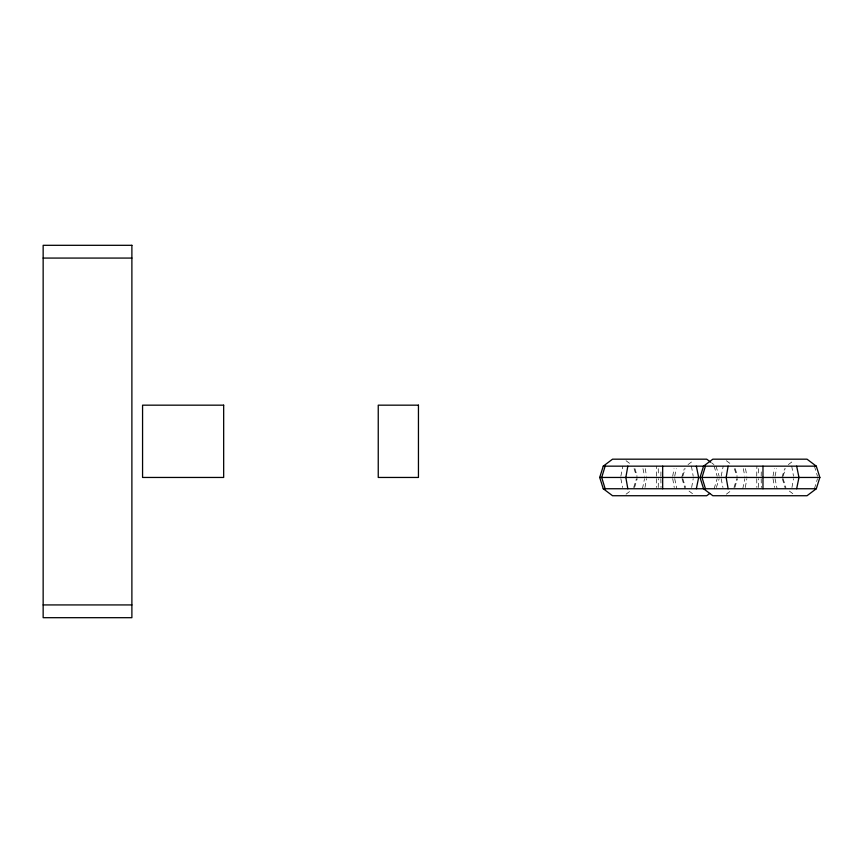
<?xml version="1.0" encoding="UTF-8"?>
<svg xmlns="http://www.w3.org/2000/svg" width="863" height="863" viewBox="0 0 863 863"><rect width="100%" height="100%" fill="white"/><g stroke="black" fill="none" stroke-linecap="round" stroke-linejoin="round"><path stroke-width="0.65" stroke-dasharray="4.32 3.24" d="M656.409 476.203L656.581 466.16M658.232 487.498L658.372 478.706M660.875 476.203L661.004 468.674M756.722 476.203L756.883 466.16M758.534 487.498L758.685 478.706M761.188 476.203L761.317 468.674M644.995 487.498L646.549 478.706M672.709 476.203L674.035 468.674M691.641 487.498L693.205 478.706M745.298 487.498L746.851 478.706M773.011 476.203L774.338 468.674M791.954 487.498L793.507 478.706M620.853 476.203L622.903 466.16M642.471 488.749L644.521 478.706M674.726 476.203L676.268 468.674M721.155 476.203L723.216 466.16M742.773 488.749L744.834 478.706M775.039 476.203L776.571 468.674M634.553 487.498L637.218 478.706M681.662 477.455L684.327 468.674M714.122 488.749L717.164 478.706M734.855 487.498L737.52 478.706M781.964 477.455L784.629 468.674M814.424 488.749L817.466 478.706M633.679 487.498L636.441 478.706M682.816 476.203L685.179 468.674M716.398 487.498L719.149 478.706M733.992 487.498L736.743 478.706M783.119 476.203L785.481 468.674M626.074 494.186L630.195 491.079M688.027 464.607L693.183 460.734M726.376 494.186L730.497 491.079M788.329 464.607L793.485 460.734M789.365 491.079L793.485 494.186M726.376 460.734L731.533 464.607M711.878 463.053L713.938 464.607M689.062 491.079L693.183 494.186M626.074 460.734L631.231 464.607M783.119 478.706L785.88 487.498M734.381 468.674L736.743 476.203M715.999 466.16L719.149 476.203M682.816 478.706L685.567 487.498M634.078 468.674L636.441 476.203M814.424 466.16L817.466 476.203M782.342 478.706L785.395 488.749M735.233 468.674L737.52 476.203M714.122 466.16L717.164 476.203M682.04 478.706L685.082 488.749M634.931 468.674L637.218 476.203M775.039 478.706L777.088 488.749M743.291 468.674L744.834 476.203M721.155 478.706L722.957 487.498M674.726 478.706L676.786 488.749M642.989 468.674L644.521 476.203M620.853 478.706L622.644 487.498M791.727 466.16L793.507 476.203M773.011 478.706L774.564 487.498M745.524 468.674L746.851 476.203M691.425 466.16L693.205 476.203M672.709 478.706L674.262 487.498M645.222 468.674L646.549 476.203M761.188 478.706L761.339 487.498M758.555 468.674L758.685 476.203M756.722 478.706L756.862 487.498M660.875 478.706L661.026 487.498M658.242 468.674L658.372 476.203M656.409 478.706L656.56 487.498"/><path stroke-width="1.29" d="M662.676 488.749L662.676 466.16M762.978 488.749L762.978 466.16M627.833 466.16L625.837 477.455L627.833 488.749M728.135 466.16L726.139 477.455L728.135 488.749M696.344 488.749L698.663 477.455L696.344 466.16M796.657 488.749L798.965 477.455L796.657 466.16M605.136 466.16L601.705 477.455L605.136 488.749M705.438 466.16L702.018 477.455L705.438 488.749M709.818 493.409L706.721 495.729L612.536 495.729L603.259 488.749L599.709 477.455L603.259 466.16L612.536 459.181L706.721 459.181L710.842 462.277M700.012 477.455L703.561 466.16L712.838 459.181L807.024 459.181L816.301 466.16L819.85 477.455L816.301 488.749L807.024 495.729L712.838 495.729L703.561 488.749L700.012 477.455L819.85 477.455M43.15 258.069L131.888 258.069M603.259 466.16L816.301 466.16M599.709 477.455L698.663 477.455M603.259 488.749L816.301 488.749M43.15 604.931L131.888 604.931M131.888 245.308L43.15 245.308L43.15 617.692L131.888 617.692L131.888 245.308M223.668 405.168L142.568 405.168L142.568 477.455L223.668 477.455L223.668 405.168M418.447 405.168L378.242 405.168L378.242 477.455L418.447 477.455L418.447 405.168"/></g></svg>
